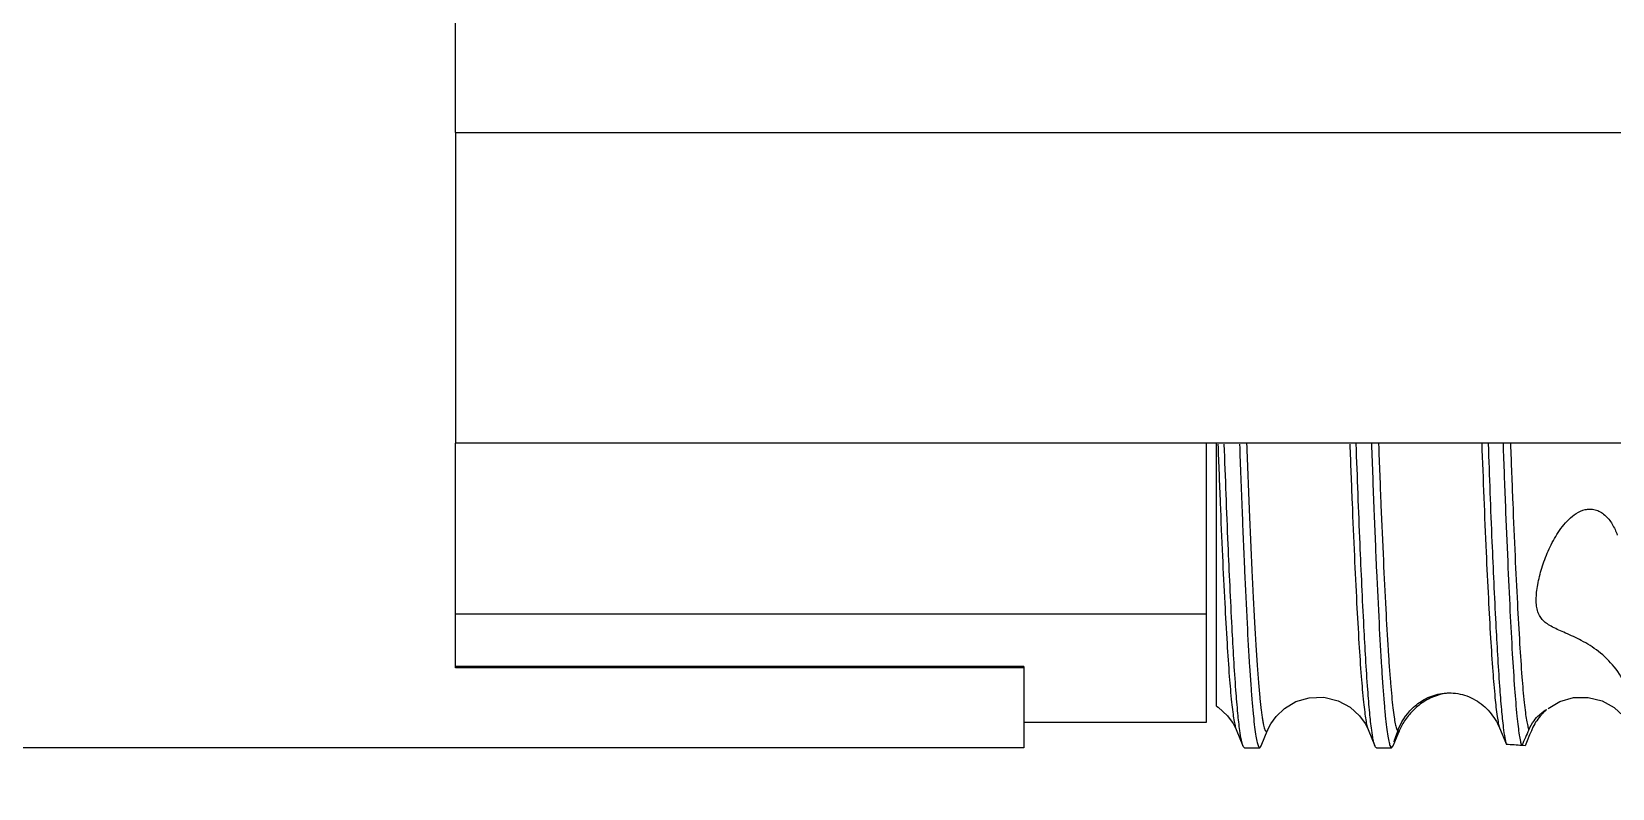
# Model space of a CAD drawing. Header units: millimetres. Extents: x 0 to 420, y 0 to 297.
# Drawn here: x 230.22 to 238.01, y 165.52 to 169.24 of the extents above; entities that cross this region are included whole.
import ezdxf

# ---------------------------------------------------------------- set-up
doc = ezdxf.new("R2010")
doc.units = ezdxf.units.MM
doc.header["$LTSCALE"] = 23.1
doc.layers.get('0').update_dxf_attribs({"linetype": 'CONTINUOUS'})
doc.layers.add('AXIS', color=7, linetype='CONTINUOUS')
doc.styles.get("Standard").update_dxf_attribs({"font": 'txt', "width": 0.85})
doc.dimstyles.get("Standard").update_dxf_attribs({"dimtxt": 3.5, "dimasz": 3.5, "dimexe": 1.5, "dimexo": 1, "dimtad": 1, "dimtxsty": 'STANDARD', "dimcen": 0.09, "dimadec": 0, "dimazin": 0, "dimtol": 1, "dimtp": 0.01, "dimtm": 0.01, "dimtfac": 1, "dimtofl": 0, "dimtmove": 0, "dimatfit": 3, "dimfxl": 1, "dimtolj": 1, "dimarcsym": 0})

msp = doc.modelspace()

# ---------------------------------------------------------------- linework, layer by layer
at = {"color": 7, "linetype": 'CONTINUOUS'}
for p, q in [((232.305, 168.7447), (232.305, 170.2092)), ((232.305, 168.7447), (243.555, 168.7447)), ((232.305, 166.1088), (232.305, 167.2152)), ((236.005, 165.8403), (236.005, 167.2152)), ((236.055, 165.9202), (236.055, 167.2152)), ((232.305, 166.374), (236.005, 166.374)), ((235.105, 166.1148), (232.305, 166.1148)), ((235.105, 166.1088), (232.305, 166.1088)), ((235.105, 166.1148), (235.105, 165.901)), ((236.005, 165.8402), (235.105, 165.8402)), ((236.1516, 165.8047), (236.185, 165.7242)), ((236.2748, 165.7241), (236.3083, 165.8047)), ((236.8016, 165.8046), (236.835, 165.7242)), ((236.9249, 165.7242), (236.9332, 165.744)), ((236.9332, 165.744), (236.9497, 165.7837)), ((236.9497, 165.7837), (236.9555, 165.7978)), ((236.2675, 165.7152), (236.2748, 165.7241))]:
    msp.add_line(p, q, dxfattribs=at)
at = {"color": 2, "linetype": 'CONTINUOUS'}
for p, q in [((236.0364, 167.2152), (235.8271, 167.2152)), ((236.255, 167.2152), (236.0364, 167.2152)), ((236.4735, 167.2152), (236.255, 167.2152)), ((236.6828, 167.2152), (236.4735, 167.2152))]:
    msp.add_line(p, q, dxfattribs=at)
at = {"color": 7, "linetype": 'CONTINUOUS'}
for points in [[(236.055, 165.92), (236.0634, 165.9141), (236.1088, 165.8726), (236.1369, 165.8337), (236.1516, 165.8047)], [(236.3083, 165.8047), (236.3221, 165.8323), (236.3483, 165.8694), (236.3898, 165.909), (236.4451, 165.9421), (236.5116, 165.9616), (236.5839, 165.9635), (236.6535, 165.9468), (236.7132, 165.9142), (236.7586, 165.8728), (236.7868, 165.8339), (236.8016, 165.8046)], [(237.6893, 165.9086), (237.7467, 165.9427), (237.8141, 165.9619), (237.8858, 165.9632), (237.9544, 165.9464), (238.0136, 165.9138), (238.0589, 165.8724), (238.087, 165.8335), (238.1016, 165.8045)]]:
    msp.add_lwpolyline(points, dxfattribs=at)
for points, knots in [([(236.1697, 165.7993), (236.1658, 165.8276), (236.1588, 165.8939), (236.1449, 166.0632), (236.1289, 166.3404), (236.1104, 166.7444), (236.0989, 167.0453), (236.093, 167.2101)], [0, 0, 0, 0, 0.060667, 0.141458, 0.360587, 0.650051, 1, 1, 1, 1]), ([(236.1681, 167.2101), (236.1721, 167.1003), (236.1799, 166.892), (236.1921, 166.5978), (236.2042, 166.3413), (236.2149, 166.1529), (236.2236, 166.0237), (236.2298, 165.9438), (236.2359, 165.8757), (236.2419, 165.8197), (236.2479, 165.7758), (236.2538, 165.7443), (236.259, 165.7257), (236.2635, 165.7171), (236.2663, 165.7152), (236.2675, 165.7152)], [0, 0, 0, 0, 0.219368, 0.416365, 0.588163, 0.732303, 0.793342, 0.846734, 0.892294, 0.929868, 0.959351, 0.980677, 0.993922, 0.997687, 1, 1, 1, 1]), ([(237.63, 166.4436), (237.63, 166.4684), (237.6363, 166.5212), (237.6565, 166.6015), (237.6874, 166.6849), (237.73, 166.7668), (237.7775, 166.8298), (237.8262, 166.8702), (237.863, 166.8874), (237.8954, 166.8914), (237.93, 166.8866), (237.9708, 166.8624), (238.0063, 166.8168), (238.0227, 166.781), (238.0294, 166.7623)], [0, 0, 0, 0, 0.099299, 0.21115, 0.3305, 0.453977, 0.57932, 0.642351, 0.705737, 0.738254, 0.771922, 0.84363, 0.920642, 1, 1, 1, 1]), ([(238.072, 166.0139), (238.0583, 166.0495), (238.0193, 166.1148), (237.941, 166.1904), (237.8568, 166.2425), (237.779, 166.2779), (237.7219, 166.3024), (237.6852, 166.3233), (237.6638, 166.3402), (237.6476, 166.3607), (237.6367, 166.3851), (237.6309, 166.4132), (237.6299, 166.4331), (237.63, 166.4436)], [0, 0, 0, 0, 0.176804, 0.34601, 0.500273, 0.633403, 0.74222, 0.787771, 0.828869, 0.86789, 0.907842, 0.951516, 1, 1, 1, 1]), ([(236.185, 165.7242), (236.1813, 165.7331), (236.1758, 165.7584), (236.1718, 165.7836), (236.1697, 165.7993)], [0, 0, 0, 0, 0.379201, 1, 1, 1, 1]), ([(236.1924, 165.7152), (236.191, 165.7152), (236.1875, 165.7182), (236.186, 165.7218), (236.185, 165.7242)], [0, 0, 0, 0, 0.360583, 1, 1, 1, 1])]:
    msp.add_open_spline(points, degree=3, knots=knots, dxfattribs=at)
at = {"layer": 'AXIS', "color": 7, "linetype": 'CONTINUOUS'}
for p, q in [((232.305, 168.7447), (232.305, 167.2152)), ((243.555, 167.2152), (232.305, 167.2152)), ((235.105, 165.901), (235.105, 165.7152)), ((236.9733, 165.8343), (236.9548, 165.7981)), ((236.9379, 165.7709), (236.9474, 165.7974)), ((236.9548, 165.7981), (236.9533, 165.7946)), ((237.4486, 165.8132), (237.4827, 165.7308)), ((237.5853, 165.7493), (237.5752, 165.7249)), ((237.5972, 165.7779), (237.5853, 165.7493)), ((237.6059, 165.7987), (237.5972, 165.7779)), ((237.6075, 165.8027), (237.6059, 165.7987)), ((237.6136, 165.8162), (237.6075, 165.8027)), ((235.105, 165.7152), (218.455, 165.7152)), ((236.1924, 165.7152), (236.2675, 165.7152)), ((236.8424, 165.7152), (236.9175, 165.7152)), ((236.9175, 165.7152), (236.9249, 165.7242))]:
    msp.add_line(p, q, dxfattribs=at)
for centre, radius, start, end in [((234.429, 166.8849), 2.7497, 336.1714, 336.63889), ((251.0956, 159.8295), 14.7648, 156.13194, 156.4615), ((237.3033, 162.2156), 3.5198, 85.82842, 87.07958), ((237.302, 162.1958), 3.5397, 85.57252, 85.82133)]:
    msp.add_arc(centre, radius, start, end, dxfattribs=at)
for points, knots in [([(236.0615, 167.21), (236.0651, 167.1136), (236.0722, 166.9299), (236.0833, 166.669), (236.0944, 166.4382), (236.1054, 166.2403), (236.1164, 166.0776), (236.126, 165.965), (236.1341, 165.894), (236.1395, 165.8552), (236.1449, 165.8265), (236.1491, 165.8107), (236.1516, 165.8047)], [0, 0, 0, 0, 0.205311, 0.391313, 0.555861, 0.697105, 0.813244, 0.902981, 0.93767, 0.965437, 0.986204, 1, 1, 1, 1]), ([(236.2029, 167.2142), (236.2071, 167.1022), (236.2153, 166.8908), (236.2265, 166.635), (236.2356, 166.4506), (236.2421, 166.3286), (236.2487, 166.2183), (236.2552, 166.1201), (236.2617, 166.0345), (236.2682, 165.9619), (236.2738, 165.9095), (236.2784, 165.8743), (236.2817, 165.8529), (236.2849, 165.8349), (236.2882, 165.8203), (236.2913, 165.8091), (236.2945, 165.8015), (236.2975, 165.7963), (236.3023, 165.7951), (236.3059, 165.7992), (236.3074, 165.8025), (236.3083, 165.8047)], [0, 0, 0, 0, 0.233827, 0.44126, 0.534062, 0.619117, 0.696071, 0.764574, 0.824313, 0.875103, 0.916786, 0.934169, 0.949224, 0.961939, 0.972308, 0.980343, 0.986107, 0.989789, 0.992129, 0.995116, 1, 1, 1, 1]), ([(236.7115, 167.2101), (236.7151, 167.1137), (236.7222, 166.93), (236.7333, 166.6691), (236.7444, 166.4383), (236.7554, 166.2403), (236.7664, 166.0776), (236.776, 165.965), (236.7841, 165.8939), (236.7895, 165.8552), (236.7949, 165.8264), (236.7991, 165.8106), (236.8016, 165.8046)], [0, 0, 0, 0, 0.205325, 0.391311, 0.555839, 0.697087, 0.813261, 0.902981, 0.937655, 0.965417, 0.986195, 1, 1, 1, 1]), ([(236.8194, 165.8013), (236.8156, 165.8298), (236.8086, 165.8963), (236.7948, 166.066), (236.7788, 166.3433), (236.7602, 166.7469), (236.7489, 167.0474), (236.743, 167.2118)], [0, 0, 0, 0, 0.061053, 0.14211, 0.361433, 0.65066, 1, 1, 1, 1]), ([(236.8181, 167.212), (236.822, 167.1021), (236.8298, 166.8936), (236.8421, 166.599), (236.8543, 166.3421), (236.8648, 166.1534), (236.8735, 166.0241), (236.8797, 165.9441), (236.8858, 165.876), (236.8919, 165.8198), (236.8979, 165.7759), (236.9037, 165.7444), (236.9089, 165.7257), (236.9135, 165.7171), (236.9163, 165.7152), (236.9175, 165.7152)], [0, 0, 0, 0, 0.219345, 0.416331, 0.588128, 0.73227, 0.793311, 0.84671, 0.892272, 0.929851, 0.959333, 0.980658, 0.993904, 0.997673, 1, 1, 1, 1]), ([(236.8531, 167.2105), (236.8568, 167.1099), (236.8643, 166.9185), (236.8759, 166.6477), (236.8875, 166.4101), (236.8975, 166.2344), (236.9057, 166.1128), (236.9116, 166.0364), (236.9174, 165.9703), (236.9232, 165.9147), (236.9289, 165.8698), (236.9346, 165.8359), (236.9395, 165.8143), (236.9439, 165.8027), (236.9461, 165.7988), (236.9474, 165.7974)], [0, 0, 0, 0, 0.213029, 0.405063, 0.573509, 0.716138, 0.777269, 0.831359, 0.878219, 0.917666, 0.949544, 0.973821, 0.990545, 0.99614, 1, 1, 1, 1]), ([(237.3613, 167.2146), (237.368, 167.0357), (237.3781, 166.7809), (237.3933, 166.4607), (237.404, 166.2648), (237.4146, 166.1017), (237.4252, 165.9732), (237.4343, 165.8884), (237.4423, 165.8391), (237.4464, 165.8207), (237.4486, 165.8132)], [0, 0, 0, 0, 0.382336, 0.544414, 0.684497, 0.80124, 0.893415, 0.959847, 0.9832, 1, 1, 1, 1]), ([(237.3929, 167.2124), (237.3987, 167.0512), (237.41, 166.7559), (237.428, 166.3578), (237.4439, 166.0823), (237.4572, 165.9116), (237.464, 165.8436), (237.4677, 165.8142)], [0, 0, 0, 0, 0.345485, 0.633149, 0.853674, 0.936452, 1, 1, 1, 1]), ([(237.5594, 165.7261), (237.5569, 165.7327), (237.5526, 165.7499), (237.5471, 165.7809), (237.5416, 165.8224), (237.5334, 165.8981), (237.5238, 166.0177), (237.5127, 166.1899), (237.5014, 166.3989), (237.4903, 166.6421), (237.4789, 166.9165), (237.4717, 167.1096), (237.4681, 167.2108)], [0, 0, 0, 0, 0.014287, 0.035485, 0.063613, 0.09862, 0.188895, 0.305301, 0.446452, 0.610652, 0.795916, 1, 1, 1, 1]), ([(237.503, 167.2113), (237.5067, 167.1145), (237.5138, 166.93), (237.525, 166.668), (237.5361, 166.4365), (237.5472, 166.2381), (237.5582, 166.0753), (237.5678, 165.9628), (237.5759, 165.8921), (237.5814, 165.8536), (237.5868, 165.8252), (237.591, 165.8097), (237.5935, 165.8038)], [0, 0, 0, 0, 0.205891, 0.392389, 0.55722, 0.698553, 0.814618, 0.904013, 0.938462, 0.96597, 0.986479, 1, 1, 1, 1]), ([(236.9474, 165.7974), (236.9624, 165.8388), (237.0014, 165.8989), (237.0784, 165.9573), (237.1562, 165.9856), (237.2299, 165.9866), (237.2887, 165.9713), (237.3447, 165.9447), (237.4042, 165.8942), (237.437, 165.8413), (237.4486, 165.8132)], [0, 0, 0, 0, 0.202503, 0.316003, 0.440516, 0.576601, 0.647581, 0.718903, 0.859955, 1, 1, 1, 1]), ([(237.2009, 165.9844), (237.1747, 165.9822), (237.1246, 165.9702), (237.0604, 165.9338), (237.0101, 165.8877), (236.9841, 165.8523), (236.9733, 165.8343)], [0, 0, 0, 0, 0.27948, 0.537422, 0.776545, 1, 1, 1, 1]), ([(237.5935, 165.8038), (237.6004, 165.8194), (237.6158, 165.8457), (237.6418, 165.8751), (237.6625, 165.892), (237.6736, 165.8996), (237.6778, 165.9016)], [0, 0, 0, 0, 0.389979, 0.691891, 0.895102, 1, 1, 1, 1]), ([(237.68, 165.9021), (237.68, 165.9016), (237.6784, 165.9002), (237.676, 165.8976), (237.6715, 165.8936), (237.6682, 165.8904), (237.6662, 165.8884)], [0, 0, 0, 0, 0.081055, 0.272508, 0.578031, 1, 1, 1, 1]), ([(237.6778, 165.9016), (237.6781, 165.9017), (237.6786, 165.9019), (237.68, 165.9025), (237.68, 165.9021)], [0, 0, 0, 0, 0.458852, 1, 1, 1, 1]), ([(237.6662, 165.8884), (237.6625, 165.8848), (237.6416, 165.8635), (237.6244, 165.8384), (237.6136, 165.8162)], [0, 0, 0, 0, 0.174092, 1, 1, 1, 1]), ([(236.835, 165.7242), (236.8334, 165.728), (236.8305, 165.7376), (236.8248, 165.7632), (236.8216, 165.7851), (236.8194, 165.8013)], [0, 0, 0, 0, 0.159, 0.378304, 1, 1, 1, 1]), ([(236.9443, 165.774), (236.9424, 165.7696), (236.939, 165.7621), (236.9349, 165.7533), (236.9324, 165.7484), (236.9313, 165.7462), (236.9306, 165.7454), (236.9302, 165.7448), (236.93, 165.7452), (236.93, 165.7453)], [0, 0, 0, 0, 0.436275, 0.762536, 0.87562, 0.950803, 0.9736, 0.986751, 1, 1, 1, 1]), ([(236.93, 165.7453), (236.93, 165.7463), (236.9308, 165.7491), (236.9323, 165.7544), (236.9348, 165.762), (236.9368, 165.7677), (236.9379, 165.7709)], [0, 0, 0, 0, 0.108836, 0.32023, 0.622176, 1, 1, 1, 1]), ([(237.4677, 165.8142), (237.4698, 165.7973), (237.4738, 165.7693), (237.4793, 165.7415), (237.4827, 165.7308)], [0, 0, 0, 0, 0.603674, 1, 1, 1, 1]), ([(236.8424, 165.7152), (236.841, 165.7152), (236.8375, 165.7182), (236.836, 165.7218), (236.835, 165.7242)], [0, 0, 0, 0, 0.360878, 1, 1, 1, 1])]:
    msp.add_open_spline(points, degree=3, knots=knots, dxfattribs=at)

# ---------------------------------------------------------------- leaders
at = {"color": 2, "linetype": 'CONTINUOUS'}
msp.add_leader([(262.8606, 172.6568), (238.0157, 139.5396), (232.0157, 139.5396)], dimstyle='STANDARD', override={"dimtad": 0, "dimldrblk": 'DOT'}, dxfattribs=at)

doc.saveas('drawing.dxf')
